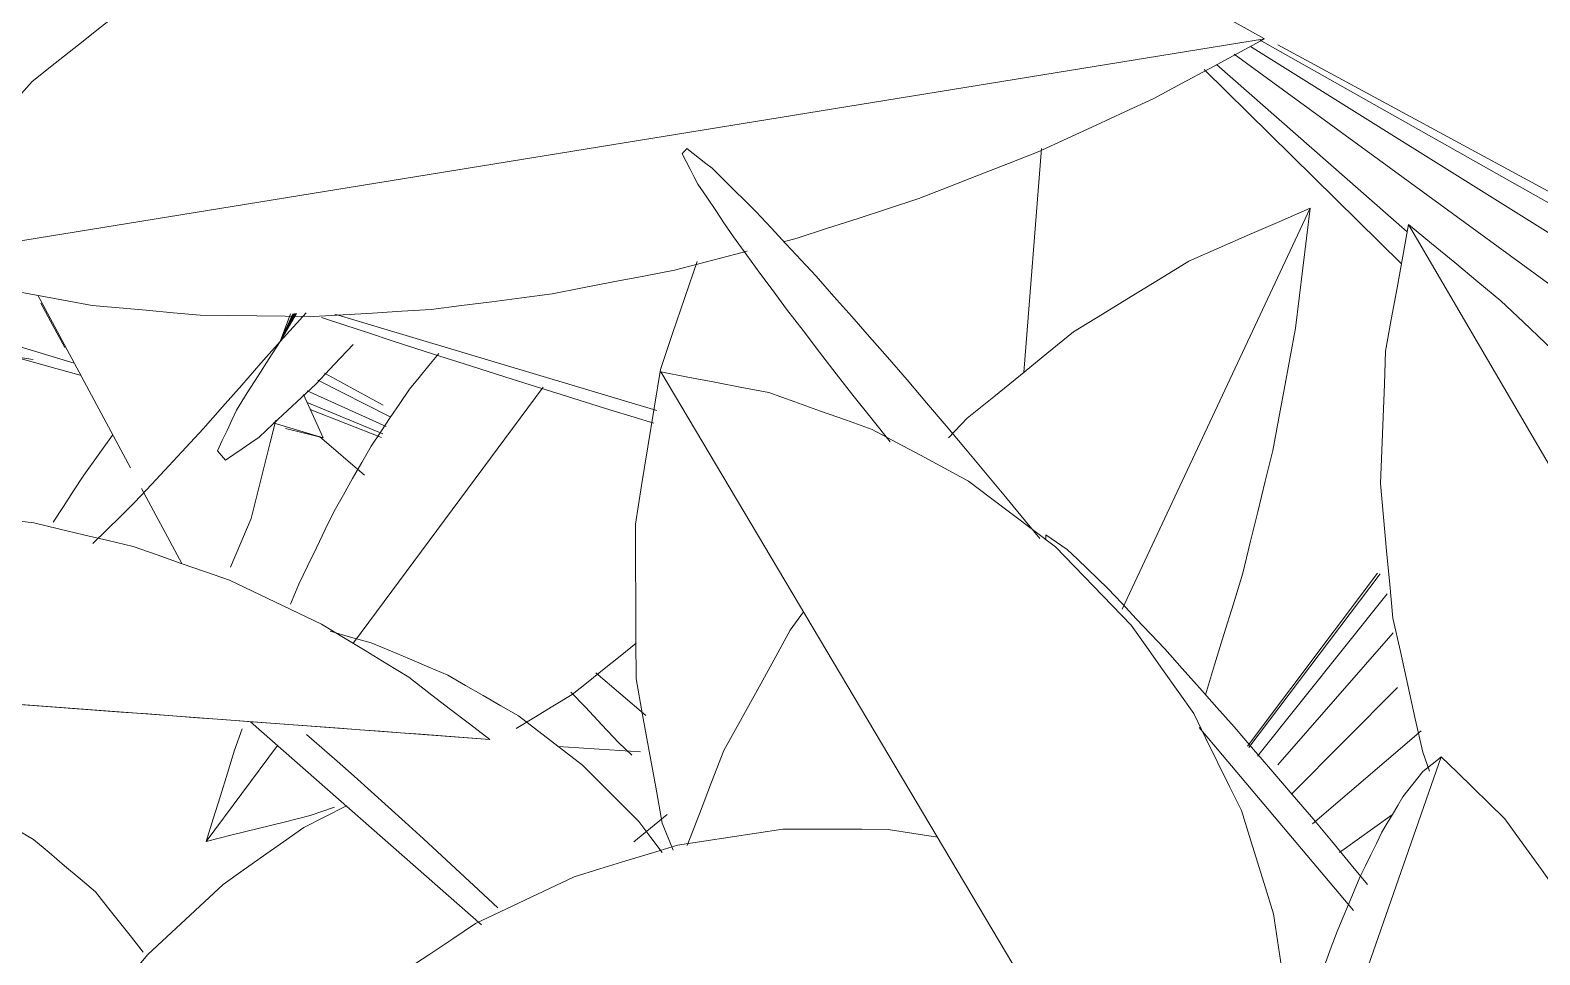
# Model space of a CAD drawing. Header units: metres. Extents: x 13.9 to 26.7, y -0.2 to 3.2.
# Drawn here: x 16.5385 to 16.5972, y 1.05 to 1.086 of the extents above; entities that cross this region are included whole.
import ezdxf

# ---------------------------------------------------------------- set-up
doc = ezdxf.new("R2010")
doc.units = ezdxf.units.M
doc.layers.add('Importações nas famílias', color=10, linetype='Continuous', lineweight=5)
doc.layers.add('Vegetação', color=7, linetype='Continuous', lineweight=5)

# ---------------------------------------------------------------- blocks, each defined once
blk = doc.blocks.new('Planta_pergolado_12200 - plantas pergolado_skp_Component_12-V70-Corte 1')
at = {"layer": 'Importações nas famílias'}
blk.add_line((16.550333, 1.074913), (16.562858, 1.07116), dxfattribs=at)
at = {"layer": 'Importações nas famílias', "flags": 128}
for points in [[(16.549808, 1.074778), (16.550726, 1.074477), (16.551644, 1.074175), (16.552562, 1.073874), (16.55348, 1.073572)], [(16.55348, 1.073572), (16.554419, 1.073272), (16.555357, 1.072972), (16.556295, 1.072672), (16.557234, 1.072372)], [(16.557234, 1.072372), (16.558182, 1.072076), (16.559131, 1.07178), (16.560079, 1.071484), (16.561028, 1.071189)], [(16.561028, 1.071189), (16.561976, 1.070901), (16.562737, 1.07067)]]:
    blk.add_lwpolyline(points, dxfattribs=at)
blk = doc.blocks.new('Planta_pergolado_12200 - plantas pergolado_skp_Component_16-V74-Corte 1')
blk.add_blockref('Planta_pergolado_12200 - plantas pergolado_skp_Component_12-V70-Corte 1', (0, 0))
blk = doc.blocks.new('Planta_pergolado_12200 - plantas pergolado_skp_-3067423-Corte 1')
blk.add_blockref('Planta_pergolado_12200 - plantas pergolado_skp_Component_16-V74-Corte 1', (0, 0))
blk = doc.blocks.new('Planta_pergolado_12200 - plantas pergolado_skp_Component_12-V85-Corte 1')
at = {"layer": 'Importações nas famílias'}
blk.add_line((16.573954, 0.854962), (16.563749, 0.82571), dxfattribs=at)
at = {"layer": 'Importações nas famílias', "flags": 128}
for points in [[(16.573954, 0.854962), (16.573775, 0.854818), (16.573595, 0.854673), (16.573416, 0.854529), (16.573236, 0.854384)], [(16.576422, 0.852547), (16.575805, 0.853151), (16.575188, 0.853755), (16.574571, 0.854358), (16.573954, 0.854962)], [(16.573236, 0.854384), (16.573043, 0.854138), (16.57285, 0.853893), (16.572657, 0.853647), (16.572463, 0.853401)], [(16.572463, 0.853401), (16.572258, 0.853057), (16.572053, 0.852713), (16.571849, 0.852369), (16.571644, 0.852025)], [(16.578324, 0.849913), (16.577848, 0.850571), (16.577373, 0.85123), (16.576897, 0.851888), (16.576422, 0.852547)], [(16.571644, 0.852025), (16.571429, 0.851586), (16.571215, 0.851147), (16.571, 0.850709), (16.570786, 0.85027)], [(16.570786, 0.85027), (16.570565, 0.849742), (16.570343, 0.849213), (16.570122, 0.848685), (16.5699, 0.848156)], [(16.579616, 0.847121), (16.579293, 0.847819), (16.57897, 0.848517), (16.578647, 0.849215), (16.578324, 0.849913)], [(16.5699, 0.848156), (16.569674, 0.847544), (16.569448, 0.846932), (16.569222, 0.846319), (16.568996, 0.845707)], [(16.580268, 0.844238), (16.580105, 0.844959), (16.579942, 0.84568), (16.579779, 0.8464), (16.579616, 0.847121)], [(16.568996, 0.845707), (16.568768, 0.845017), (16.56854, 0.844328), (16.568312, 0.843639), (16.568084, 0.842949)], [(16.580264, 0.841331), (16.580265, 0.842057), (16.580266, 0.842784), (16.580267, 0.843511), (16.580268, 0.844238)], [(16.568084, 0.842949), (16.567856, 0.84219), (16.567629, 0.841432), (16.567401, 0.840673), (16.567173, 0.839914)], [(16.579605, 0.838467), (16.579769, 0.839183), (16.579934, 0.839899), (16.580099, 0.840615), (16.580264, 0.841331)], [(16.567173, 0.839914), (16.566949, 0.839094), (16.566724, 0.838275), (16.566499, 0.837455), (16.566275, 0.836635)], [(16.578305, 0.835715), (16.57863, 0.836403), (16.578955, 0.837091), (16.57928, 0.837779), (16.579605, 0.838467)], [(16.566275, 0.836635), (16.566056, 0.835763), (16.565836, 0.834892), (16.565617, 0.83402), (16.565398, 0.833148)], [(16.576396, 0.833139), (16.576873, 0.833783), (16.57735, 0.834427), (16.577828, 0.835071), (16.578305, 0.835715)], [(16.565398, 0.833148), (16.565187, 0.832235), (16.564976, 0.831321), (16.564764, 0.830407), (16.564553, 0.829493)], [(16.573922, 0.830799), (16.57454, 0.831384), (16.575159, 0.831969), (16.575777, 0.832554), (16.576396, 0.833139)], [(16.570941, 0.82875), (16.571686, 0.829262), (16.572431, 0.829774), (16.573177, 0.830286), (16.573922, 0.830799)], [(16.564553, 0.829493), (16.564352, 0.828547), (16.564151, 0.827601), (16.56395, 0.826656), (16.563749, 0.82571)], [(16.567523, 0.82704), (16.568378, 0.827467), (16.569232, 0.827895), (16.570087, 0.828322), (16.570941, 0.82875)], [(16.563749, 0.82571), (16.564693, 0.826042), (16.565636, 0.826375), (16.56658, 0.826708), (16.567523, 0.82704)]]:
    blk.add_lwpolyline(points, dxfattribs=at)
blk = doc.blocks.new('Planta_pergolado_12200 - plantas pergolado_skp_Component_12-V86-Corte 1')
at = {"layer": 'Importações nas famílias'}
for p, q in [((16.53283, 0.846095), (16.56197, 0.839013)), ((16.562153, 0.837626), (16.562869, 0.8375))]:
    blk.add_line(p, q, dxfattribs=at)
at = {"layer": 'Importações nas famílias', "flags": 128}
for points in [[(16.548343, 0.852143), (16.547317, 0.851987), (16.546291, 0.851832), (16.545265, 0.851677), (16.544239, 0.851522)], [(16.55244, 0.852133), (16.551416, 0.852136), (16.550392, 0.852138), (16.549368, 0.85214), (16.548343, 0.852143)], [(16.554359, 0.851826), (16.553438, 0.851974), (16.55244, 0.852133)], [(16.544239, 0.851522), (16.543235, 0.851212), (16.542231, 0.850903), (16.541227, 0.850594), (16.540223, 0.850285)], [(16.540223, 0.850285), (16.539265, 0.849829), (16.538307, 0.849373), (16.537349, 0.848918), (16.53639, 0.848462)], [(16.53639, 0.848462), (16.5355, 0.84787), (16.53461, 0.847278), (16.53372, 0.846687), (16.53283, 0.846095)], [(16.53283, 0.846095), (16.533743, 0.84576), (16.534655, 0.845425), (16.535568, 0.84509), (16.53648, 0.844756)], [(16.53648, 0.844756), (16.537415, 0.844434), (16.538349, 0.844113), (16.539284, 0.843791), (16.540218, 0.84347)], [(16.540218, 0.84347), (16.541164, 0.843165), (16.54211, 0.842861), (16.543056, 0.842557), (16.544002, 0.842252)], [(16.544002, 0.842252), (16.544949, 0.841968), (16.545896, 0.841684), (16.546843, 0.8414), (16.54779, 0.841116)], [(16.54779, 0.841116), (16.548728, 0.840856), (16.549665, 0.840596), (16.550603, 0.840335), (16.551541, 0.840075)], [(16.551541, 0.840075), (16.552458, 0.839841), (16.553376, 0.839607), (16.554294, 0.839373), (16.555212, 0.839139)], [(16.555212, 0.839139), (16.556099, 0.838934), (16.556987, 0.838729), (16.557874, 0.838525), (16.558762, 0.83832)], [(16.558762, 0.83832), (16.55961, 0.838146), (16.560457, 0.837973), (16.561305, 0.837799), (16.562153, 0.837626)]]:
    blk.add_lwpolyline(points, dxfattribs=at)
blk = doc.blocks.new('Planta_pergolado_12200 - plantas pergolado_skp_Component_12-V87-Corte 1')
at = {"layer": 'Importações nas famílias'}
blk.add_line((16.543598, 0.869942), (16.565469, 0.833122), dxfattribs=at)
at = {"layer": 'Importações nas famílias', "flags": 128}
for points in [[(16.547801, 0.869132), (16.54675, 0.869334), (16.5457, 0.869537), (16.544649, 0.869739), (16.543598, 0.869942)], [(16.551823, 0.867701), (16.550817, 0.868058), (16.549812, 0.868416), (16.548806, 0.868774), (16.547801, 0.869132)], [(16.555569, 0.865682), (16.554633, 0.866187), (16.553696, 0.866691), (16.552759, 0.867196), (16.551823, 0.867701)], [(16.558953, 0.863123), (16.558107, 0.863763), (16.557261, 0.864403), (16.556415, 0.865042), (16.555569, 0.865682)], [(16.561894, 0.860085), (16.561158, 0.860844), (16.560423, 0.861604), (16.559688, 0.862364), (16.558953, 0.863123)], [(16.564323, 0.856637), (16.563716, 0.857499), (16.563108, 0.858361), (16.562501, 0.859223), (16.561894, 0.860085)], [(16.566184, 0.852862), (16.565719, 0.853806), (16.565253, 0.85475), (16.564788, 0.855694), (16.564323, 0.856637)], [(16.567432, 0.848848), (16.56712, 0.849851), (16.566808, 0.850855), (16.566496, 0.851859), (16.566184, 0.852862)], [(16.56804, 0.844688), (16.567888, 0.845728), (16.567736, 0.846768), (16.567584, 0.847808), (16.567432, 0.848848)]]:
    blk.add_lwpolyline(points, dxfattribs=at)
blk = doc.blocks.new('Planta_pergolado_12200 - plantas pergolado_skp_Component_17-V182-Corte 1')
at = {"layer": 'Importações nas famílias'}
blk.add_line((16.583949, 1.058823), (16.58996, 1.051697), dxfattribs=at)
at = {"layer": 'Importações nas famílias', "flags": 128}
for points in [[(16.563838, 1.081144), (16.563886, 1.081196), (16.563933, 1.081249), (16.563981, 1.081301), (16.564028, 1.081354)], [(16.564457, 1.079969), (16.564302, 1.080263), (16.564148, 1.080556), (16.563993, 1.08085), (16.563838, 1.081144)], [(16.564028, 1.081354), (16.564275, 1.081162), (16.564521, 1.08097), (16.564767, 1.080778), (16.565013, 1.080585)], [(16.565013, 1.080585), (16.565442, 1.080162), (16.56587, 1.079738), (16.566298, 1.079314), (16.566727, 1.078891)], [(16.565841, 1.077911), (16.565495, 1.078425), (16.565149, 1.07894), (16.564803, 1.079455), (16.564457, 1.079969)], [(16.566727, 1.078891), (16.567308, 1.078264), (16.567889, 1.077638), (16.56847, 1.077012), (16.569051, 1.076385)], [(16.567897, 1.075108), (16.567383, 1.075809), (16.566869, 1.076509), (16.566355, 1.07721), (16.565841, 1.077911)], [(16.569051, 1.076385), (16.569746, 1.075599), (16.57044, 1.074813), (16.571134, 1.074026), (16.571829, 1.07324)], [(16.570485, 1.071752), (16.569838, 1.072591), (16.569191, 1.07343), (16.568544, 1.074269), (16.567897, 1.075108)], [(16.571829, 1.07324), (16.572589, 1.072347), (16.573349, 1.071454), (16.57411, 1.070562), (16.57487, 1.069669)], [(16.571937, 1.069936), (16.57122, 1.070832), (16.570485, 1.071752)], [(16.57487, 1.069669), (16.575644, 1.068731), (16.576419, 1.067792), (16.577193, 1.066854), (16.577758, 1.06617)], [(16.577981, 1.066119), (16.577988, 1.06622), (16.577995, 1.066322)], [(16.577995, 1.066322), (16.578202, 1.066178), (16.57841, 1.066035), (16.578617, 1.065891), (16.578825, 1.065747)], [(16.578825, 1.065747), (16.579219, 1.065368), (16.579613, 1.064989), (16.580006, 1.06461), (16.5804, 1.06423)], [(16.5804, 1.06423), (16.580954, 1.063642), (16.581507, 1.063053), (16.582061, 1.062464), (16.582614, 1.061875)], [(16.582614, 1.061875), (16.583289, 1.061117), (16.583965, 1.060358), (16.58464, 1.0596), (16.585315, 1.058842)], [(16.585315, 1.058842), (16.586066, 1.057966), (16.586818, 1.057089), (16.587569, 1.056213), (16.58832, 1.055337)], [(16.58832, 1.055337), (16.589096, 1.054403), (16.589872, 1.053468), (16.590502, 1.052709)]]:
    blk.add_lwpolyline(points, dxfattribs=at)
blk = doc.blocks.new('Planta_pergolado_12200 - plantas pergolado_skp_Component_16-V183-Corte 1')
for name, p in [('Planta_pergolado_12200 - plantas pergolado_skp_Component_17-V182-Corte 1', (0, 0)), ('Planta_pergolado_12200 - plantas pergolado_skp_Component_12-V87-Corte 1', (0.019417, 0.202722)), ('Planta_pergolado_12200 - plantas pergolado_skp_Component_12-V85-Corte 1', (0.019417, 0.202722)), ('Planta_pergolado_12200 - plantas pergolado_skp_Component_12-V86-Corte 1', (0.019417, 0.202722))]:
    blk.add_blockref(name, p)
blk = doc.blocks.new('Planta_pergolado_12200 - plantas pergolado_skp_-3067425-Corte 1')
blk.add_blockref('Planta_pergolado_12200 - plantas pergolado_skp_Component_16-V183-Corte 1', (0, 0))
blk = doc.blocks.new('Planta_pergolado_12200 - plantas pergolado_skp_Component_12-V250-Corte 1')
at = {"layer": 'Importações nas famílias'}
for p, q in [((16.558436, 1.072067), (16.551061, 1.062115)), ((16.548926, 1.064393), (16.548602, 1.063615)), ((16.546727, 1.058768), (16.546427, 1.057931)), ((16.548102, 1.058122), (16.545332, 1.054383)), ((16.549372, 1.055394), (16.550316, 1.055722))]:
    blk.add_line(p, q, dxfattribs=at)
at = {"layer": 'Importações nas famílias', "flags": 128}
for points in [[(16.554375, 1.073375), (16.553994, 1.072912), (16.553614, 1.072448), (16.553234, 1.071984)], [(16.553234, 1.071984), (16.552861, 1.071432), (16.552489, 1.07088), (16.552116, 1.070328), (16.551744, 1.069775)], [(16.551744, 1.069775), (16.551384, 1.06914), (16.551023, 1.068505), (16.550663, 1.06787), (16.550303, 1.067235)], [(16.550303, 1.067235), (16.549959, 1.066525), (16.549615, 1.065814), (16.54927, 1.065104), (16.548926, 1.064393)], [(16.559563, 1.060098), (16.560185, 1.060599), (16.560807, 1.061099), (16.561429, 1.0616), (16.562051, 1.0621)], [(16.557389, 1.058781), (16.558067, 1.059192), (16.558815, 1.059645), (16.559563, 1.060098)], [(16.546427, 1.057931), (16.546153, 1.057044), (16.545879, 1.056157), (16.545605, 1.05527), (16.545332, 1.054383)], [(16.545332, 1.054383), (16.546342, 1.054636), (16.547352, 1.054889), (16.548362, 1.055141), (16.549372, 1.055394)]]:
    blk.add_lwpolyline(points, dxfattribs=at)
blk = doc.blocks.new('Planta_pergolado_12200 - plantas pergolado_skp_Component_12-V251-Corte 1')
at = {"layer": 'Importações nas famílias'}
for p, q in [((16.532898, 1.086614), (16.531966, 1.086973)), ((16.507528, 1.082791), (16.540199, 1.073001)), ((16.547932, 1.070684), (16.54988, 1.0701))]:
    blk.add_line(p, q, dxfattribs=at)
at = {"layer": 'Importações nas famílias', "flags": 128}
for points in [[(16.523545, 1.088135), (16.522481, 1.088036), (16.521417, 1.087936), (16.520354, 1.087837), (16.51929, 1.087738)], [(16.527804, 1.087878), (16.526739, 1.087942), (16.525674, 1.088006), (16.52461, 1.088071), (16.523545, 1.088135)], [(16.51929, 1.087738), (16.518252, 1.087477), (16.517214, 1.087217), (16.516176, 1.086956), (16.515138, 1.086696)], [(16.531966, 1.086973), (16.530925, 1.087199), (16.529885, 1.087426), (16.528844, 1.087652), (16.527804, 1.087878)], [(16.515138, 1.086696), (16.51415, 1.086281), (16.513162, 1.085865), (16.512174, 1.08545), (16.511186, 1.085034)], [(16.511186, 1.085034), (16.510272, 1.084473), (16.509357, 1.083913), (16.508443, 1.083352), (16.507528, 1.082791)], [(16.507528, 1.082791), (16.508375, 1.082497), (16.509222, 1.082203), (16.510069, 1.08191), (16.510916, 1.081616)], [(16.510916, 1.081616), (16.511804, 1.081317), (16.512691, 1.081018), (16.513579, 1.080718), (16.514466, 1.080419)], [(16.514466, 1.080419), (16.515384, 1.080118), (16.516302, 1.079816), (16.517221, 1.079515), (16.518139, 1.079213)], [(16.518139, 1.079213), (16.519077, 1.078913), (16.520015, 1.078613), (16.520954, 1.078313), (16.521892, 1.078013)], [(16.521892, 1.078013), (16.522841, 1.077717), (16.523789, 1.077421), (16.524738, 1.077126), (16.525686, 1.07683)], [(16.525686, 1.07683), (16.526634, 1.076542), (16.527582, 1.076254), (16.52853, 1.075966), (16.529478, 1.075678)], [(16.529478, 1.075678), (16.530414, 1.075401), (16.531351, 1.075125), (16.532288, 1.074848), (16.533225, 1.074571)], [(16.533225, 1.074571), (16.53414, 1.074308), (16.535055, 1.074045), (16.535971, 1.073783), (16.536886, 1.07352)], [(16.536886, 1.07352), (16.537769, 1.073274), (16.538653, 1.073028), (16.539537, 1.072782), (16.54042, 1.072537)], [(16.54988, 1.0701), (16.549439, 1.071067), (16.549114, 1.07178)], [(16.548417, 1.070459), (16.549149, 1.070279), (16.54988, 1.0701)]]:
    blk.add_lwpolyline(points, dxfattribs=at)
blk = doc.blocks.new('Planta_pergolado_12200 - plantas pergolado_skp_Component_12-V252-Corte 1')
at = {"layer": 'Importações nas famílias'}
for p, q in [((16.526456, 1.098624), (16.535986, 1.080856)), ((16.538593, 1.094055), (16.537815, 1.094655)), ((16.54357, 1.089395), (16.542972, 1.090041)), ((16.544099, 1.088583), (16.54357, 1.089395)), ((16.538783, 1.075641), (16.542387, 1.068921)), ((16.542817, 1.06812), (16.544379, 1.065208))]:
    blk.add_line(p, q, dxfattribs=at)
at = {"layer": 'Importações nas famílias', "flags": 128}
for points in [[(16.530494, 1.097879), (16.529485, 1.098065), (16.528475, 1.098251), (16.527466, 1.098438), (16.526456, 1.098624)], [(16.526936, 1.097713), (16.527175, 1.097257), (16.527415, 1.096801)], [(16.534311, 1.096545), (16.533357, 1.096879), (16.532403, 1.097212), (16.531449, 1.097545), (16.530494, 1.097879)], [(16.527415, 1.096801), (16.527697, 1.096269), (16.527978, 1.095738), (16.528259, 1.095206), (16.528541, 1.094674)], [(16.537815, 1.094655), (16.536939, 1.095128), (16.536063, 1.0956), (16.535187, 1.096073), (16.534311, 1.096545)], [(16.528541, 1.094674), (16.528861, 1.094072), (16.52918, 1.09347), (16.5295, 1.092869), (16.52982, 1.092267)], [(16.52982, 1.092267), (16.530175, 1.091601), (16.530529, 1.090936), (16.530884, 1.090271), (16.531238, 1.089606)], [(16.531238, 1.089606), (16.531624, 1.088884), (16.53201, 1.088163), (16.532395, 1.087442), (16.532781, 1.086721)], [(16.532781, 1.086721), (16.533193, 1.085951), (16.533605, 1.085182), (16.534017, 1.084413), (16.534429, 1.083644)], [(16.534429, 1.083644), (16.534863, 1.082835), (16.535298, 1.082026), (16.535732, 1.081218)], [(16.538899, 1.075331), (16.539363, 1.074471), (16.539826, 1.073611)], [(16.547079, 1.066959), (16.547327, 1.067942), (16.547575, 1.068925), (16.547823, 1.069908), (16.548042, 1.070776)], [(16.546277, 1.065061), (16.546678, 1.06601), (16.547079, 1.066959)]]:
    blk.add_lwpolyline(points, dxfattribs=at)
blk = doc.blocks.new('Planta_pergolado_12200 - plantas pergolado_skp_Component_12-V253-Corte 1')
at = {"layer": 'Importações nas famílias'}
for p, q in [((16.561964, 1.054367), (16.563265, 1.055429)), ((16.551406, 1.045757), (16.554534, 1.048308)), ((16.540408, 1.046812), (16.539829, 1.045927)), ((16.533668, 1.031291), (16.541122, 1.03737)), ((16.534683, 1.035419), (16.534429, 1.034387)), ((16.533828, 1.031941), (16.533668, 1.031291))]:
    blk.add_line(p, q, dxfattribs=at)
at = {"layer": 'Importações nas famílias', "flags": 128}
for points in [[(16.56222, 1.057876), (16.561419, 1.057926), (16.560619, 1.057977), (16.559818, 1.058027), (16.559017, 1.058077)], [(16.550757, 1.055756), (16.54994, 1.055342), (16.549123, 1.054927)], [(16.549123, 1.054927), (16.54834, 1.054373), (16.547556, 1.053818), (16.546772, 1.053264), (16.545989, 1.052709)], [(16.545989, 1.052709), (16.545257, 1.052028), (16.544525, 1.051346), (16.543793, 1.050665), (16.543061, 1.049983)], [(16.543061, 1.049983), (16.542398, 1.04919), (16.541734, 1.048398), (16.541071, 1.047605), (16.540408, 1.046812)], [(16.53925, 1.045042), (16.538672, 1.044157), (16.538093, 1.043271)], [(16.538093, 1.043271), (16.537612, 1.042314), (16.537131, 1.041357), (16.53665, 1.040401), (16.536169, 1.039444)], [(16.536169, 1.039444), (16.535798, 1.038437), (16.535426, 1.037431), (16.535054, 1.036425), (16.534683, 1.035419)], [(16.5374, 1.032639), (16.538313, 1.03303), (16.539226, 1.033421), (16.540139, 1.033812)], [(16.533668, 1.031291), (16.534601, 1.031628), (16.535534, 1.031965), (16.536467, 1.032302), (16.5374, 1.032639)]]:
    blk.add_lwpolyline(points, dxfattribs=at)
blk = doc.blocks.new('Planta_pergolado_12200 - plantas pergolado_skp_Component_17-V254-Corte 1')
at = {"layer": 'Importações nas famílias'}
for p, q in [((16.536865, 1.073403), (16.538597, 1.073143)), ((16.549674, 1.072342), (16.552489, 1.070912)), ((16.549936, 1.072605), (16.552209, 1.071367)), ((16.549262, 1.071928), (16.552334, 1.070534)), ((16.549256, 1.071468), (16.552205, 1.070248)), ((16.552142, 1.070108), (16.549379, 1.071198)), ((16.549733, 1.070144), (16.551486, 1.068645)), ((16.560485, 1.06095), (16.562435, 1.059282)), ((16.561881, 1.057747), (16.561369, 1.05824))]:
    blk.add_line(p, q, dxfattribs=at)
at = {"layer": 'Importações nas famílias', "flags": 128}
blk.add_lwpolyline([(16.561369, 1.05824), (16.560723, 1.058923), (16.560078, 1.059606), (16.559516, 1.060201)], dxfattribs=at)
blk = doc.blocks.new('Planta_pergolado_12200 - plantas pergolado_skp_Component_16-V255-Corte 1')
for name in ['Planta_pergolado_12200 - plantas pergolado_skp_Component_17-V254-Corte 1', 'Planta_pergolado_12200 - plantas pergolado_skp_Component_12-V252-Corte 1', 'Planta_pergolado_12200 - plantas pergolado_skp_Component_12-V251-Corte 1', 'Planta_pergolado_12200 - plantas pergolado_skp_Component_12-V250-Corte 1', 'Planta_pergolado_12200 - plantas pergolado_skp_Component_12-V253-Corte 1']:
    blk.add_blockref(name, (0, 0))
blk = doc.blocks.new('Planta_pergolado_12200 - plantas pergolado_skp_-3067427-Corte 1')
blk.add_blockref('Planta_pergolado_12200 - plantas pergolado_skp_Component_16-V255-Corte 1', (0, 0))
blk = doc.blocks.new('Planta_pergolado_12200 - plantas pergolado_skp_Component_12-V365-Corte 1')
at = {"layer": 'Importações nas famílias'}
for p, q in [((16.547054, 1.059045), (16.556036, 1.051139)), ((16.556669, 1.051794), (16.555923, 1.052503))]:
    blk.add_line(p, q, dxfattribs=at)
at = {"layer": 'Importações nas famílias', "flags": 128}
for points in [[(16.550151, 1.062567), (16.550948, 1.06234), (16.551745, 1.062113)], [(16.551745, 1.062113), (16.552492, 1.0618), (16.553239, 1.061486), (16.553985, 1.061172), (16.554732, 1.060858)], [(16.554732, 1.060858), (16.55542, 1.06046), (16.556107, 1.060063), (16.556795, 1.059665), (16.557482, 1.059267)], [(16.557482, 1.059267), (16.558103, 1.05879), (16.558724, 1.058313), (16.559345, 1.057836), (16.559966, 1.057359)], [(16.550421, 1.057515), (16.549824, 1.05803), (16.549227, 1.058545)], [(16.553072, 1.055139), (16.552409, 1.055733), (16.551746, 1.056327), (16.551084, 1.056921), (16.550421, 1.057515)], [(16.559966, 1.057359), (16.560513, 1.056808), (16.56106, 1.056257), (16.561607, 1.055706), (16.562154, 1.055155)], [(16.555923, 1.052503), (16.55521, 1.053162), (16.554497, 1.053821), (16.553784, 1.05448), (16.553072, 1.055139)], [(16.562154, 1.055155), (16.562622, 1.054536), (16.563065, 1.05395)]]:
    blk.add_lwpolyline(points, dxfattribs=at)
blk = doc.blocks.new('Planta_pergolado_12200 - plantas pergolado_skp_Component_12-V34-Corte 1')
at = {"layer": 'Importações nas famílias'}
blk.add_line((16.511932, 0.319621), (16.556359, 0.316326), dxfattribs=at)
at = {"layer": 'Importações nas famílias', "flags": 128}
for points in [[(16.526759, 0.325004), (16.527749, 0.325087), (16.528738, 0.325171), (16.529727, 0.325255), (16.530716, 0.325338)], [(16.530716, 0.325338), (16.531708, 0.325317), (16.5327, 0.325296), (16.533693, 0.325275), (16.534685, 0.325254)], [(16.52286, 0.324254), (16.523835, 0.324442), (16.52481, 0.324629), (16.525785, 0.324816), (16.526759, 0.325004)], [(16.534685, 0.325254), (16.53567, 0.325128), (16.536654, 0.325003), (16.537639, 0.324877), (16.538624, 0.324752)], [(16.538624, 0.324752), (16.539589, 0.324523), (16.540555, 0.324295), (16.541521, 0.324066), (16.542487, 0.323837)], [(16.519061, 0.323098), (16.520011, 0.323387), (16.520961, 0.323676), (16.521911, 0.323965), (16.52286, 0.324254)], [(16.542487, 0.323837), (16.543424, 0.323508), (16.54436, 0.323179), (16.545297, 0.32285), (16.546233, 0.322521)], [(16.515405, 0.321548), (16.516319, 0.321935), (16.517233, 0.322323), (16.518147, 0.32271), (16.519061, 0.323098)], [(16.546233, 0.322521), (16.54713, 0.322095), (16.548027, 0.321669), (16.548923, 0.321243), (16.54982, 0.320817)], [(16.511932, 0.319621), (16.512801, 0.320102), (16.513669, 0.320584), (16.514537, 0.321066), (16.515405, 0.321548)], [(16.54982, 0.320817), (16.550667, 0.320299), (16.551514, 0.319781), (16.552361, 0.319263), (16.553208, 0.318744)], [(16.514934, 0.319399), (16.514184, 0.319455), (16.513433, 0.31951), (16.512683, 0.319565), (16.511932, 0.319621)], [(16.518367, 0.319146), (16.517509, 0.319209), (16.51665, 0.319273), (16.515792, 0.319336), (16.514934, 0.319399)], [(16.52215, 0.318866), (16.521204, 0.318936), (16.520259, 0.319006), (16.519313, 0.319076), (16.518367, 0.319146)], [(16.526196, 0.318567), (16.525184, 0.318642), (16.524173, 0.318717), (16.523162, 0.318791), (16.52215, 0.318866)], [(16.530408, 0.318255), (16.529355, 0.318333), (16.528302, 0.318411), (16.527249, 0.318489), (16.526196, 0.318567)], [(16.553208, 0.318744), (16.553995, 0.31814), (16.554783, 0.317535), (16.555571, 0.316931), (16.556359, 0.316326)], [(16.534688, 0.317938), (16.533618, 0.318017), (16.532548, 0.318096), (16.531478, 0.318176), (16.530408, 0.318255)], [(16.538936, 0.317623), (16.537874, 0.317701), (16.536812, 0.31778), (16.53575, 0.317859), (16.534688, 0.317938)], [(16.543052, 0.317317), (16.542023, 0.317393), (16.540994, 0.31747), (16.539965, 0.317546), (16.538936, 0.317623)], [(16.54694, 0.317028), (16.545968, 0.3171), (16.544996, 0.317172), (16.544024, 0.317245), (16.543052, 0.317317)], [(16.550508, 0.316763), (16.549616, 0.316829), (16.548724, 0.316895), (16.547832, 0.316962), (16.54694, 0.317028)], [(16.553672, 0.316527), (16.552881, 0.316586), (16.55209, 0.316645), (16.551299, 0.316704), (16.550508, 0.316763)], [(16.556359, 0.316326), (16.555687, 0.316376), (16.555015, 0.316427), (16.554344, 0.316477), (16.553672, 0.316527)]]:
    blk.add_lwpolyline(points, dxfattribs=at)
blk = doc.blocks.new('Planta_pergolado_12200 - plantas pergolado_skp_Component_16-V371-Corte 1')
for name, p in [('Planta_pergolado_12200 - plantas pergolado_skp_Component_12-V34-Corte 1', (0, 0.742029)), ('Planta_pergolado_12200 - plantas pergolado_skp_Component_12-V365-Corte 1', (0, 0))]:
    blk.add_blockref(name, p)
blk = doc.blocks.new('Planta_pergolado_12200 - plantas pergolado_skp_-3067429-Corte 1')
blk.add_blockref('Planta_pergolado_12200 - plantas pergolado_skp_Component_16-V371-Corte 1', (0, 0))
blk = doc.blocks.new('Planta_pergolado_12200 - plantas pergolado_skp_Component_12-V497-Corte 1')
at = {"layer": 'Importações nas famílias'}
for p, q in [((16.533347, 1.076994), (16.586491, 1.08562)), ((16.56779, 1.077727), (16.568319, 1.077865))]:
    blk.add_line(p, q, dxfattribs=at)
at = {"layer": 'Importações nas famílias', "flags": 128}
for points in [[(16.561159, 1.092558), (16.559854, 1.092431), (16.558549, 1.092304), (16.557245, 1.092177), (16.55594, 1.09205)], [(16.566493, 1.092415), (16.56516, 1.09245), (16.563826, 1.092486), (16.562493, 1.092522), (16.561159, 1.092558)], [(16.571816, 1.091623), (16.570485, 1.091821), (16.569155, 1.092019), (16.567824, 1.092217), (16.566493, 1.092415)], [(16.55594, 1.09205), (16.554694, 1.091763), (16.553448, 1.091476), (16.552203, 1.091189), (16.550957, 1.090902)], [(16.577004, 1.090203), (16.575707, 1.090558), (16.57441, 1.090913), (16.573113, 1.091268), (16.571816, 1.091623)], [(16.550957, 1.090902), (16.5498, 1.090462), (16.548643, 1.090022), (16.547486, 1.089582), (16.546328, 1.089142)], [(16.581934, 1.088186), (16.580701, 1.08869), (16.579469, 1.089194), (16.578236, 1.089698), (16.577004, 1.090203)], [(16.546328, 1.089142), (16.545287, 1.088559), (16.544245, 1.087976), (16.543204, 1.087393), (16.542162, 1.08681)], [(16.586491, 1.08562), (16.585352, 1.086261), (16.584212, 1.086903), (16.583073, 1.087544), (16.581934, 1.088186)], [(16.542162, 1.08681), (16.54126, 1.086098), (16.540359, 1.085386), (16.539457, 1.084674), (16.538556, 1.083962)], [(16.58219, 1.083302), (16.583265, 1.083882), (16.58434, 1.084461), (16.585416, 1.085041), (16.586491, 1.08562)], [(16.538556, 1.083962), (16.537815, 1.083138), (16.537075, 1.082313), (16.536335, 1.081489), (16.535594, 1.080664)], [(16.577694, 1.081222), (16.578818, 1.081742), (16.579942, 1.082262), (16.581066, 1.082782), (16.58219, 1.083302)], [(16.573053, 1.079403), (16.574213, 1.079858), (16.575373, 1.080313), (16.576534, 1.080768), (16.577694, 1.081222)], [(16.535594, 1.080664), (16.535032, 1.079747), (16.534471, 1.078829), (16.533909, 1.077912), (16.533347, 1.076994)], [(16.568319, 1.077865), (16.569502, 1.078249), (16.570686, 1.078634), (16.571869, 1.079018), (16.573053, 1.079403)], [(16.533347, 1.076994), (16.534253, 1.076736), (16.535158, 1.076478), (16.536064, 1.07622), (16.536969, 1.075963)], [(16.563544, 1.076624), (16.564738, 1.076934), (16.565931, 1.077244), (16.566368, 1.077358)], [(16.558781, 1.075695), (16.559972, 1.075928), (16.561163, 1.07616), (16.562353, 1.076392), (16.563544, 1.076624)], [(16.536969, 1.075963), (16.537952, 1.075785), (16.538934, 1.075606), (16.539917, 1.075428), (16.540899, 1.07525)], [(16.540899, 1.07525), (16.541948, 1.075154), (16.542996, 1.075058), (16.544045, 1.074961), (16.545093, 1.074865)], [(16.554084, 1.075089), (16.555259, 1.07524), (16.556433, 1.075392), (16.557607, 1.075544), (16.558781, 1.075695)], [(16.545093, 1.074865), (16.546196, 1.074851), (16.547299, 1.074838), (16.548402, 1.074824), (16.549505, 1.074811)], [(16.549505, 1.074811), (16.55065, 1.07488), (16.551794, 1.07495), (16.552939, 1.075019), (16.554084, 1.075089)]]:
    blk.add_lwpolyline(points, dxfattribs=at)
blk = doc.blocks.new('Planta_pergolado_12200 - plantas pergolado_skp_Component_12-V498-Corte 1')
at = {"layer": 'Importações nas famílias'}
for p, q in [((16.620182, 1.030356), (16.592094, 1.078397)), ((16.592652, 1.057858), (16.592917, 1.057117))]:
    blk.add_line(p, q, dxfattribs=at)
at = {"layer": 'Importações nas famílias', "flags": 128}
for points in [[(16.592094, 1.078397), (16.591872, 1.077165), (16.59165, 1.075933), (16.591428, 1.0747), (16.591206, 1.073468)], [(16.59569, 1.075429), (16.594791, 1.076171), (16.593892, 1.076913), (16.592993, 1.077655), (16.592094, 1.078397)], [(16.59917, 1.072131), (16.5983, 1.072956), (16.59743, 1.07378), (16.59656, 1.074605), (16.59569, 1.075429)], [(16.591206, 1.073468), (16.591156, 1.072181), (16.591105, 1.070894), (16.591054, 1.069607), (16.591003, 1.06832)], [(16.591003, 1.06832), (16.591124, 1.067009), (16.591246, 1.065698), (16.591367, 1.064387), (16.591489, 1.063076)], [(16.591489, 1.063076), (16.591779, 1.061772), (16.59207, 1.060467), (16.592361, 1.059163), (16.592652, 1.057858)]]:
    blk.add_lwpolyline(points, dxfattribs=at)
blk = doc.blocks.new('Planta_pergolado_12200 - plantas pergolado_skp_Component_12-V499-Corte 1')
at = {"layer": 'Importações nas famílias'}
for p, q in [((16.580963, 1.063425), (16.588268, 1.079036)), ((16.574929, 1.070855), (16.574206, 1.070094)), ((16.568567, 1.063318), (16.568049, 1.062608))]:
    blk.add_line(p, q, dxfattribs=at)
at = {"layer": 'Importações nas famílias', "flags": 128}
for points in [[(16.588268, 1.079036), (16.587088, 1.078519), (16.585909, 1.078002), (16.58473, 1.077485), (16.583551, 1.076968)], [(16.587697, 1.07436), (16.58784, 1.075529), (16.587982, 1.076698), (16.588125, 1.077867), (16.588268, 1.079036)], [(16.583551, 1.076968), (16.58243, 1.076281), (16.58131, 1.075594), (16.58019, 1.074907), (16.57907, 1.074219)], [(16.57907, 1.074219), (16.578034, 1.073378), (16.576999, 1.072537), (16.575964, 1.071696), (16.574929, 1.070855)], [(16.58682, 1.069603), (16.587039, 1.070792), (16.587259, 1.071981), (16.587478, 1.073171), (16.587697, 1.07436)], [(16.585647, 1.06482), (16.58594, 1.066016), (16.586234, 1.067212), (16.586527, 1.068407), (16.58682, 1.069603)], [(16.584199, 1.06009), (16.584554, 1.061252), (16.584919, 1.062442), (16.585283, 1.063631), (16.585647, 1.06482)], [(16.568049, 1.062608), (16.567404, 1.061436), (16.566759, 1.060264), (16.566115, 1.059091), (16.56547, 1.057919)], [(16.56547, 1.057919), (16.56499, 1.056688), (16.564511, 1.055458), (16.564031, 1.054227)]]:
    blk.add_lwpolyline(points, dxfattribs=at)
blk = doc.blocks.new('Planta_pergolado_12200 - plantas pergolado_skp_Component_17-V501-Corte 1')
at = {"layer": 'Importações nas famílias'}
for p, q in [((16.600391, 1.07629), (16.585956, 1.085332)), ((16.586306, 1.08559), (16.60213, 1.076648)), ((16.587007, 1.085393), (16.603812, 1.07629)), ((16.592043, 1.078115), (16.584633, 1.084619)), ((16.598715, 1.075242), (16.585317, 1.085024)), ((16.591819, 1.076871), (16.584152, 1.08443)), ((16.577139, 1.072637), (16.577824, 1.081359)), ((16.585836, 1.058093), (16.59089, 1.064823)), ((16.585884, 1.058043), (16.590998, 1.064799)), ((16.586218, 1.057702), (16.591263, 1.06402)), ((16.587007, 1.057363), (16.591499, 1.062498)), ((16.587542, 1.05623), (16.591666, 1.060378)), ((16.588368, 1.055068), (16.592585, 1.058688)), ((16.589414, 1.053955), (16.591471, 1.055436)), ((16.563496, 1.054048), (16.563071, 1.055097))]:
    blk.add_line(p, q, dxfattribs=at)
at = {"layer": 'Importações nas famílias', "flags": 128}
for points in [[(16.562994, 1.072754), (16.56347, 1.074157), (16.563946, 1.07556), (16.564422, 1.076963)], [(16.562022, 1.066731), (16.562265, 1.068237), (16.562508, 1.069742), (16.562751, 1.071248), (16.562994, 1.072754)], [(16.562048, 1.060709), (16.562042, 1.062215), (16.562035, 1.06372), (16.562028, 1.065226), (16.562022, 1.066731)], [(16.563071, 1.055097), (16.562816, 1.0565), (16.56256, 1.057903), (16.562304, 1.059306), (16.562048, 1.060709)]]:
    blk.add_lwpolyline(points, dxfattribs=at)
blk = doc.blocks.new('Planta_pergolado_12200 - plantas pergolado_skp_Component_16-V502-Corte 1')
for name in ['Planta_pergolado_12200 - plantas pergolado_skp_Component_17-V501-Corte 1', 'Planta_pergolado_12200 - plantas pergolado_skp_Component_12-V497-Corte 1', 'Planta_pergolado_12200 - plantas pergolado_skp_Component_12-V499-Corte 1', 'Planta_pergolado_12200 - plantas pergolado_skp_Component_12-V498-Corte 1']:
    blk.add_blockref(name, (0, 0))
blk = doc.blocks.new('Planta_pergolado_12200 - plantas pergolado_skp_-V514-Corte 1')
blk.add_blockref('Planta_pergolado_12200 - plantas pergolado_skp_Component_16-V502-Corte 1', (0, 0))
blk = doc.blocks.new('Planta_pergolado_12200 - plantas pergolado_skp_-3067431-Corte 1')
blk.add_blockref('Planta_pergolado_12200 - plantas pergolado_skp_-V514-Corte 1', (0, 0))
blk = doc.blocks.new('Planta_pergolado_12200 - plantas pergolado_skp_-3067432-Corte 1')
for name in ['Planta_pergolado_12200 - plantas pergolado_skp_-3067431-Corte 1', 'Planta_pergolado_12200 - plantas pergolado_skp_-3067429-Corte 1', 'Planta_pergolado_12200 - plantas pergolado_skp_-3067425-Corte 1', 'Planta_pergolado_12200 - plantas pergolado_skp_-3067427-Corte 1', 'Planta_pergolado_12200 - plantas pergolado_skp_-3067423-Corte 1']:
    blk.add_blockref(name, (0, 0))
blk = doc.blocks.new('Planta_pergolado_12200 - plantas pergolado_skp_Component_17-V1415-Corte 1')
at = {"layer": 'Importações nas famílias'}
for p, q in [((16.549217, 1.074954), (16.548204, 1.073845)), ((16.548204, 1.073845), (16.548836, 1.074931)), ((16.548817, 1.07493), (16.548204, 1.073845)), ((16.548794, 1.074929), (16.548204, 1.073845)), ((16.548204, 1.073845), (16.548767, 1.074927)), ((16.548204, 1.073845), (16.548741, 1.074925)), ((16.548717, 1.074924), (16.548204, 1.073845)), ((16.5487, 1.074923), (16.548204, 1.073845)), ((16.548614, 1.074918), (16.548204, 1.073845))]:
    blk.add_line(p, q, dxfattribs=at)
at = {"layer": 'Importações nas famílias', "flags": 128}
for points in [[(16.548204, 1.073845), (16.547456, 1.072995), (16.546709, 1.072144), (16.545962, 1.071294), (16.545215, 1.070443)], [(16.546503, 1.071173), (16.546928, 1.071841), (16.547353, 1.072509), (16.547778, 1.073177), (16.548204, 1.073845)], [(16.551049, 1.073722), (16.55032, 1.072955), (16.549592, 1.072187)], [(16.549592, 1.072187), (16.549041, 1.07167), (16.548489, 1.071153), (16.547938, 1.070635), (16.547386, 1.070118)], [(16.545773, 1.069588), (16.545955, 1.069984), (16.546138, 1.070381), (16.54632, 1.070777), (16.546503, 1.071173)], [(16.54057, 1.068646), (16.541126, 1.069423), (16.541683, 1.070199)], [(16.545215, 1.070443), (16.544547, 1.069727), (16.54388, 1.06901), (16.543213, 1.068294), (16.542546, 1.067578)], [(16.547386, 1.070118), (16.547059, 1.069895), (16.546731, 1.069672), (16.546404, 1.069449), (16.546076, 1.069226)], [(16.546076, 1.069226), (16.546, 1.069317), (16.545924, 1.069407), (16.545849, 1.069498), (16.545773, 1.069588)], [(16.539379, 1.06681), (16.539776, 1.067422), (16.540173, 1.068034), (16.54057, 1.068646)], [(16.542546, 1.067578), (16.542004, 1.067044), (16.541462, 1.06651), (16.540921, 1.065976)]]:
    blk.add_lwpolyline(points, dxfattribs=at)
blk = doc.blocks.new('Planta_pergolado_12200 - plantas pergolado_skp_Component_16-V1416-Corte 1')
blk.add_blockref('Planta_pergolado_12200 - plantas pergolado_skp_Component_17-V1415-Corte 1', (0, 0))
blk = doc.blocks.new('Planta_pergolado_12200 - plantas pergolado_skp_Component_12-V1213-Corte 1')
at = {"layer": 'Importações nas famílias'}
for p, q in [((16.582347, 1.6949), (16.581061, 1.707128)), ((16.582769, 1.695569), (16.582685, 1.696203))]:
    blk.add_line(p, q, dxfattribs=at)
at = {"layer": 'Importações nas famílias', "flags": 128}
for points in [[(16.581061, 1.707128), (16.581899, 1.706796), (16.582737, 1.706463), (16.583575, 1.706131), (16.584413, 1.705798)], [(16.581649, 1.703345), (16.581502, 1.704291), (16.581355, 1.705237), (16.581208, 1.706183), (16.581061, 1.707128)], [(16.584413, 1.705798), (16.585143, 1.705371), (16.585872, 1.704943), (16.586601, 1.704516), (16.587331, 1.704088)], [(16.587331, 1.704088), (16.587934, 1.703576), (16.588538, 1.703064), (16.589142, 1.702552), (16.589745, 1.70204)], [(16.582193, 1.69969), (16.582057, 1.700604), (16.581921, 1.701517), (16.581785, 1.702431), (16.581649, 1.703345)], [(16.589745, 1.70204), (16.590209, 1.701455), (16.590673, 1.70087), (16.591136, 1.700285), (16.5916, 1.6997)], [(16.582685, 1.696203), (16.582562, 1.697075), (16.582439, 1.697946), (16.582316, 1.698818), (16.582193, 1.69969)], [(16.585617, 1.679084), (16.584877, 1.67848), (16.584138, 1.677876)]]:
    blk.add_lwpolyline(points, dxfattribs=at)
blk = doc.blocks.new('Planta_pergolado_12200 - plantas pergolado_skp_Component_12-V1437-Corte 1')
at = {"layer": 'Importações nas famílias'}
for p, q in [((16.532704, 1.043808), (16.537165, 1.050897)), ((16.514771, 1.015315), (16.520131, 1.023831)), ((16.52002, 1.021102), (16.520573, 1.02186))]:
    blk.add_line(p, q, dxfattribs=at)
at = {"layer": 'Importações nas famílias', "flags": 128}
for points in [[(16.53577, 1.047656), (16.536119, 1.048467), (16.536468, 1.049277), (16.536817, 1.050087), (16.537165, 1.050897)], [(16.537165, 1.050897), (16.537452, 1.049895), (16.537738, 1.048893), (16.538025, 1.047892), (16.538312, 1.04689)], [(16.534202, 1.044311), (16.534594, 1.045147), (16.534986, 1.045983), (16.535378, 1.04682), (16.53577, 1.047656)], [(16.538312, 1.04689), (16.538439, 1.045851), (16.538521, 1.045185)], [(16.537201, 1.032361), (16.536849, 1.031357), (16.536498, 1.030353)], [(16.536498, 1.030353), (16.535998, 1.02941), (16.535498, 1.028466), (16.534998, 1.027522), (16.534498, 1.026578)], [(16.534498, 1.026578), (16.533861, 1.025716), (16.533225, 1.024854), (16.532589, 1.023993)], [(16.517808, 1.018262), (16.518361, 1.018972), (16.518914, 1.019682), (16.519467, 1.020392), (16.52002, 1.021102)], [(16.515622, 1.015643), (16.516168, 1.016298), (16.516715, 1.016952), (16.517261, 1.017607), (16.517808, 1.018262)], [(16.524257, 1.016885), (16.523582, 1.016524), (16.522637, 1.01602)]]:
    blk.add_lwpolyline(points, dxfattribs=at)
blk = doc.blocks.new('Planta_pergolado_12200 - plantas pergolado_skp_Component_16-V1439-Corte 1')
for name, p in [('Planta_pergolado_12200 - plantas pergolado_skp_Component_12-V1213-Corte 1', (-0.048719, -0.649623)), ('Planta_pergolado_12200 - plantas pergolado_skp_Component_12-V1437-Corte 1', (0, 0))]:
    blk.add_blockref(name, p)
blk = doc.blocks.new('Planta_pergolado_12200 - plantas pergolado_skp_-V1468-Corte 1')
for name in ['Planta_pergolado_12200 - plantas pergolado_skp_Component_16-V1416-Corte 1', 'Planta_pergolado_12200 - plantas pergolado_skp_Component_16-V1439-Corte 1']:
    blk.add_blockref(name, (0, 0))
blk = doc.blocks.new('Planta_pergolado_12200 - plantas pergolado_skp_-3067454-Corte 1')
blk.add_blockref('Planta_pergolado_12200 - plantas pergolado_skp_-V1468-Corte 1', (0, 0))
blk = doc.blocks.new('Planta_pergolado_12200 - Planta_pergolado_12200-3067476-Corte 1')
for name in ['Planta_pergolado_12200 - plantas pergolado_skp_-3067454-Corte 1', 'Planta_pergolado_12200 - plantas pergolado_skp_-3067432-Corte 1']:
    blk.add_blockref(name, (0, 0))

msp = doc.modelspace()

# ---------------------------------------------------------------- block references
at = {"layer": 'Vegetação', "color": 10}
msp.add_blockref('Planta_pergolado_12200 - Planta_pergolado_12200-3067476-Corte 1', (0, 0), dxfattribs=at)

doc.saveas('drawing.dxf')
